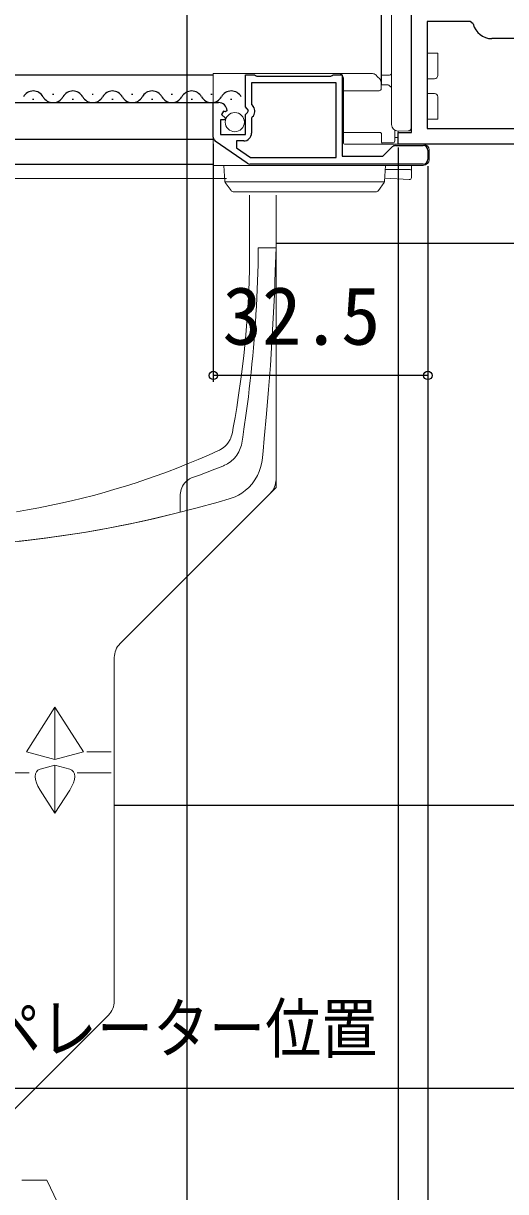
# Model space of a CAD drawing. Units: millimetres, scale not verified. Extents: x -525 to 525, y -783 to 779.
# Drawn here: x 322.5 to 395.5, y -688.6 to -511.7 of the extents above; entities that cross this region are included whole.
import ezdxf
from ezdxf.enums import TextEntityAlignment as Align

# ---------------------------------------------------------------- set-up
doc = ezdxf.new("R2010")
doc.units = ezdxf.units.MM
doc.header["$LTSCALE"] = 4
for name, color, linetype in [('0-3_YKK_11', 7, 'Continuous'), ('0-4_YKK_12', 2, 'Continuous'), ('0-7_YKK_D', 6, 'Continuous'), ('0-9_YSS_K', 3, 'Continuous')]:
    doc.layers.add(name, color=color, linetype=linetype)
doc.layers.add('0-5_YKK_13', color=4, linetype='Continuous', lineweight=18)
doc.styles.add('ＭＳ ゴシック', font='')
doc.styles.get('ＭＳ ゴシック').set_extended_font_data('MS Gothic')

msp = doc.modelspace()

# ---------------------------------------------------------------- linework, layer by layer
at = {"layer": '0-3_YKK_11'}
for p, q in [((356.36, -532.857), (351.54, -529.492)), ((378.831, -530.183), (383.041, -530.183)), ((383.741, -530.883), (383.741, -532.283)), ((383.041, -532.983), (356.761, -532.983))]:
    msp.add_line(p, q, dxfattribs=at)
for points in [[(426.441, -528.983), (426.441, -526.083), (420.441, -526.083), (420.441, -528.483), (422.041, -528.483), (422.041, -529.983), (407.241, -529.983), (407.241, -542.891), (407.491, -543.187), (407.741, -543.483), (407.741, -544.983), (405.241, -544.983), (405.241, -529.983), (379.241, -529.983), (379.241, -528.183), (381.241, -528.183), (381.241, -503.483), (384.541, -503.483)], [(390.622, -511.765), (390.136, -511.383), (383.641, -511.383), (383.641, -527.583)], [(383.641, -527.583), (405.241, -527.583), (405.241, -513.983), (393.441, -513.983)], [(353.34, -524.864), (353.089, -525.076), (352.77, -524.99), (352.5, -525.459), (353.077, -526.036), (352.974, -526.283), (352.341, -526.283), (352.341, -528.483), (356.141, -528.483), (356.141, -525.483), (356.441, -525.183), (356.594, -524.854), (356.141, -524.314), (356.141, -519.483), (357.468, -519.483), (357.641, -519.583), (357.814, -519.683), (369.068, -519.683), (369.241, -519.583), (369.414, -519.483), (370.741, -519.483), (370.741, -531.783), (376.941, -531.783), (378.336, -530.388)], [(356.855, -531.983), (369.841, -531.983), (369.841, -520.683), (357.041, -520.683), (357.041, -523.986), (357.283, -524.276)], [(351.241, -528.918), (351.241, -523.683), (352.045, -523.683)], [(357.148, -525.825), (357.041, -526.055), (357.041, -528.283)], [(355.841, -529.483), (354.741, -529.483), (354.741, -530.506), (356.855, -531.983)]]:
    msp.add_lwpolyline(points, dxfattribs=at)
for centre, radius, start, end in [((393.441, -511.083), 2.9, 193.60896, 269.99999), ((352.045, -524.983), 1.3, 5.2159, 90.00002), ((356.441, -524.983), 1.1, 310.00519, 40.00001), ((351.941, -528.918), 0.7, 180.00002, 235.08063), ((355.841, -528.283), 1.2, 270.00001, 359.99999), ((378.831, -530.883), 0.7, 89.99997, 134.99996), ((383.041, -530.883), 0.7, 0.00001, 89.99999), ((383.041, -532.283), 0.7, 270.00001, 359.99999), ((356.761, -532.283), 0.7, 235.08065, 270.00008)]:
    msp.add_arc(centre, radius, start, end, dxfattribs=at)
at = {"layer": '0-4_YKK_12'}
for p, q in [((376.741, -520.983), (376.741, -505.483)), ((210.741, -519.483), (351.241, -519.483)), ((210.741, -523.683), (351.241, -523.683)), ((323.862, -523.175), (324.062, -523.175)), ((326.862, -522.415), (327.062, -522.415)), ((329.862, -523.175), (330.062, -523.175)), ((332.862, -522.415), (333.062, -522.415)), ((335.862, -523.175), (336.062, -523.175)), ((338.862, -522.415), (339.062, -522.415)), ((341.862, -523.175), (342.062, -523.175)), ((344.862, -522.415), (345.062, -522.415)), ((347.862, -523.175), (348.062, -523.175)), ((350.862, -522.415), (351.062, -522.415)), ((353.862, -523.175), (354.062, -523.175)), ((351.241, -529.283), (210.741, -529.283)), ((210.741, -532.983), (351.241, -532.983)), ((360.741, -544.983), (405.841, -544.983))]:
    msp.add_line(p, q, dxfattribs=at)
for centre, start, end in [((323.962, -523.633), 29.20254, 150.79746), ((329.962, -523.633), 29.20254, 150.79746), ((335.962, -523.633), 29.20254, 150.79746), ((341.962, -523.633), 29.20254, 150.79746), ((347.962, -523.633), 29.20254, 150.79746), ((353.962, -523.633), 29.20254, 150.79746), ((326.962, -521.956), 209.20254, 330.79746), ((332.962, -521.956), 209.20254, 330.79746), ((338.962, -521.956), 209.20254, 330.79746), ((344.962, -521.956), 209.20254, 330.79746), ((350.962, -521.956), 209.20254, 330.79746)]:
    msp.add_arc(centre, 1.718, start, end, dxfattribs=at)
at = {"layer": '0-5_YKK_13'}
for p, q in [((378.241, -526.983), (378.241, -506.483)), ((385.241, -517.183), (385.241, -519.552)), ((351.241, -519.283), (351.241, -519.983)), ((354.346, -519.283), (351.241, -519.283)), ((351.241, -523.683), (351.241, -519.983)), ((354.346, -519.283), (355.336, -519.283)), ((355.336, -519.283), (370.241, -519.283)), ((375.357, -519.283), (370.241, -519.283)), ((370.941, -519.983), (370.941, -528.483)), ((376.135, -519.771), (375.852, -519.488)), ((376.454, -520.089), (376.135, -519.771)), ((376.741, -519.526), (377.946, -519.505)), ((383.641, -520.062), (384.745, -520.052)), ((370.941, -521.883), (376.367, -521.883)), ((376.667, -521.58), (376.659, -520.578)), ((377.63, -520.983), (376.662, -520.983)), ((378.241, -521.411), (377.825, -521.055)), ((351.241, -528.483), (351.241, -523.683)), ((383.641, -522.304), (384.745, -522.313)), ((385.241, -522.813), (385.241, -525.183)), ((385.241, -525.183), (385.241, -526.183)), ((385.241, -526.183), (383.641, -526.183)), ((351.241, -529.583), (351.241, -528.483)), ((376.428, -528.183), (370.941, -528.183)), ((370.941, -528.483), (370.941, -529.683)), ((376.738, -529.685), (376.728, -528.48)), ((378.723, -529.485), (378.738, -527.847)), ((380.745, -527.97), (379.241, -527.983)), ((379.241, -527.983), (379.241, -528.407)), ((379.241, -528.407), (379.241, -528.683)), ((379.241, -528.683), (379.241, -528.983)), ((351.241, -533.023), (351.241, -529.583)), ((371.241, -529.983), (383.041, -529.983)), ((376.755, -529.783), (378.423, -529.783)), ((379.241, -529.983), (379.241, -529.283)), ((383.941, -530.883), (383.941, -532.283)), ((351.241, -533.183), (351.241, -533.023)), ((356.722, -533.183), (351.241, -533.183)), ((383.041, -533.183), (356.722, -533.183)), ((377.304, -533.783), (380.941, -533.783)), ((381.241, -533.183), (381.241, -533.483)), ((381.241, -534.083), (381.241, -533.483)), ((381.241, -534.083), (381.241, -535.031)), ((353.249, -535.183), (243.741, -535.183)), ((243.741, -535.183), (353.249, -535.183)), ((377.174, -535.685), (353.007, -535.685)), ((353.046, -535.756), (353.057, -535.772)), ((353.057, -535.772), (353.936, -536.977)), ((376.246, -536.977), (377.124, -535.772)), ((377.124, -535.772), (377.136, -535.756)), ((380.922, -535.331), (377.223, -535.105)), ((354.34, -537.183), (354.744, -537.183)), ((356.741, -537.683), (356.741, -545.683)), ((360.741, -580.74), (360.741, -537.683)), ((360.741, -545.683), (360.741, -537.683)), ((360.741, -545.683), (360.741, -537.683)), ((360.741, -545.683), (358.052, -545.683)), ((359.862, -582.861), (337.119, -605.604)), ((346.241, -585.722), (346.241, -583.039)), ((336.241, -607.725), (336.241, -659.74)), ((327.241, -623.151), (327.241, -615.253)), ((327.241, -623.151), (322.915, -621.983)), ((331.566, -621.983), (327.241, -623.151)), ((335.741, -621.983), (332.066, -621.983)), ((324.989, -624.637), (327.241, -624.029)), ((281.126, -625.155), (323.356, -625.155)), ((330.626, -625.155), (335.741, -625.155)), ((316.719, -680.504), (335.362, -661.861)), ((326.04, -686.883), (322.243, -686.883)), ((336.338, -708.561), (326.04, -686.883))]:
    msp.add_line(p, q, dxfattribs=at)
for points in [[(381.241, -506.496), (381.241, -526.97), (381.241, -527.47)], [(383.641, -516.183), (385.241, -516.183), (385.241, -517.183)], [(378.728, -528.978), (379.241, -528.983), (379.241, -529.283)], [(377.193, -535.598), (377.341, -533.183), (376.343, -533.183), (353.839, -533.183), (352.841, -533.183), (352.988, -535.598)], [(354.744, -537.183), (375.438, -537.183), (375.842, -537.183)], [(345.869, -578.97), (347.422, -578.351), (348.964, -577.712), (350.494, -577.053), (352.012, -576.374), (352.196, -576.289), (352.352, -576.208), (352.599, -576.055), (352.808, -575.904), (352.99, -575.752), (353.297, -575.438), (353.556, -575.099), (353.778, -574.72), (353.877, -574.505), (353.967, -574.265), (354.05, -573.983), (354.122, -573.626), (354.261, -572.881), (354.53, -571.378), (354.786, -569.859), (355.028, -568.324), (355.469, -565.209), (355.85, -562.04), (356.167, -558.824), (356.417, -555.57), (356.597, -552.289), (356.705, -548.989), (356.741, -545.683)], [(358.052, -545.683), (358.037, -546.947), (358.013, -548.211), (357.982, -549.475), (357.942, -550.738), (357.894, -552.001), (357.837, -553.262), (357.773, -554.523), (357.7, -555.782), (357.62, -557.039), (357.531, -558.294), (357.435, -559.547), (357.33, -560.798), (357.218, -562.046), (357.099, -563.292), (356.972, -564.534), (356.837, -565.774), (356.695, -567.01), (356.546, -568.244), (356.226, -570.7), (355.879, -573.145), (355.695, -574.362), (355.601, -574.969), (355.55, -575.266), (355.489, -575.539), (355.415, -575.799), (355.327, -576.056), (355.223, -576.31), (355.102, -576.563), (354.962, -576.812), (354.804, -577.055), (354.63, -577.288), (354.441, -577.507), (354.242, -577.71), (354.037, -577.895), (353.826, -578.063), (353.611, -578.217), (353.391, -578.357), (353.165, -578.486), (352.929, -578.606)], [(359.309, -570.824), (359.616, -567.142), (359.886, -563.504), (360.122, -559.9), (360.324, -556.323), (360.494, -552.766), (360.633, -549.222), (360.741, -545.683)], [(321.514, -590.148), (324.907, -589.75), (328.298, -589.286), (331.687, -588.758), (335.074, -588.163), (338.459, -587.502), (341.84, -586.773), (345.219, -585.977), (348.594, -585.112), (351.966, -584.178), (353.65, -583.685), (354.083, -583.543), (354.544, -583.356), (355.033, -583.114), (355.547, -582.805), (356.076, -582.418), (356.603, -581.948), (357.102, -581.4), (357.545, -580.796), (357.911, -580.168), (358.193, -579.546), (358.398, -578.953), (358.538, -578.398), (358.625, -577.884), (358.678, -577.403), (358.776, -576.451), (358.964, -574.56), (359.309, -570.824)], [(321.425, -585.639), (323.107, -585.355), (324.784, -585.047), (326.455, -584.715), (328.118, -584.36), (329.775, -583.982), (331.425, -583.58), (333.066, -583.156), (334.699, -582.709), (336.324, -582.24), (337.939, -581.749), (339.546, -581.236), (341.142, -580.701), (342.728, -580.145), (344.304, -579.568), (345.869, -578.97)], [(352.929, -578.606), (352.801, -578.665), (352.664, -578.723), (351.491, -579.188), (350.312, -579.642), (349.129, -580.085), (347.941, -580.518)], [(346.241, -583.039), (346.255, -582.785), (346.297, -582.531), (346.366, -582.276), (346.462, -582.02), (346.585, -581.768), (346.734, -581.521), (346.912, -581.282), (347.121, -581.053), (347.363, -580.842), (347.636, -580.659), (347.941, -580.518)], [(360.741, -580.74), (360.741, -581.983), (359.862, -582.861)], [(317.581, -590.523), (320.398, -590.259), (323.214, -589.951), (326.028, -589.598), (327.435, -589.405), (328.842, -589.201), (330.248, -588.985), (331.654, -588.758), (333.06, -588.519), (334.465, -588.27), (335.869, -588.008), (337.274, -587.736), (338.677, -587.451), (340.081, -587.155)], [(321.732, -590.124), (323.778, -589.889), (325.825, -589.631), (327.87, -589.348), (329.915, -589.042), (331.959, -588.712), (334.002, -588.358), (336.044, -587.98), (338.086, -587.578), (340.126, -587.151), (342.165, -586.7), (344.204, -586.223), (346.241, -585.722)], [(331.566, -621.983), (327.241, -615.253), (322.915, -621.983)], [(327.241, -631.291), (327.241, -624.029), (329.492, -624.637)], [(324.989, -627.789), (327.241, -631.291), (329.492, -627.789)]]:
    msp.add_lwpolyline(points, dxfattribs=at)
msp.add_circle((354.491, -526.634), 1.45, dxfattribs=at)
for centre, radius, start, end in [((370.241, -519.983), 0.7, 0, 90), ((375.357, -519.983), 0.7, 45, 90), ((375.959, -520.584), 0.7, 0.5, 45), ((377.941, -519.205), 0.3, 271, 0), ((384.741, -519.552), 0.5, 270.5, 0), ((376.367, -521.583), 0.3, 270, 0.5), ((377.63, -521.283), 0.3, 49.39871, 90), ((384.741, -522.813), 0.5, 0, 89.5), ((379.241, -526.983), 1, 180, 270), ((376.428, -528.483), 0.3, 0.5, 90), ((376.428, -528.483), 0.3, 0.5, 90), ((380.741, -527.47), 0.5, 270.5, 0), ((371.241, -529.683), 0.3, 180, 270), ((377.038, -529.683), 0.3, 180.5, 270), ((378.423, -529.483), 0.3, 270, 359.5), ((383.041, -530.883), 0.9, 0, 90), ((383.041, -532.283), 0.9, 270, 0), ((380.941, -534.083), 0.3, 0, 90), ((353.288, -535.58), 0.3, 183.5, 216.09486), ((376.894, -535.58), 0.3, 323.90514, 356.5), ((380.941, -535.031), 0.3, 266.5, 0), ((354.34, -536.683), 0.5, 216.09486, 270), ((375.842, -536.683), 0.5, 270, 323.90514), ((357.741, -580.74), 3, 315, 0), ((339.241, -607.725), 3, 135, 180), ((333.241, -659.74), 3, 315, 0)]:
    msp.add_arc(centre, radius, start, end, dxfattribs=at)
for centre, major_axis, start_param, end_param in [((327.441, -627.789), (2.9, -2.9), 2.8797933, 4.2760567), ((327.041, -627.789), (2.9, 2.9), 5.1487213, 6.5449847)]:
    msp.add_ellipse(centre, major_axis=major_axis, ratio=0.466308, start_param=start_param, end_param=end_param, dxfattribs=at)
at = {"layer": '0-7_YKK_D'}
for p, q in [((347.241, -499.483), (347.241, -733.992)), ((351.241, -529.918), (351.241, -565.983)), ((379.241, -530.483), (379.241, -713.992)), ((379.241, -530.483), (379.241, -733.992)), ((379.241, -530.533), (379.241, -733.992)), ((383.741, -533.283), (383.741, -693.992)), ((383.741, -533.283), (383.741, -565.983)), ((383.741, -533.283), (383.741, -693.992)), ((383.741, -564.983), (351.241, -564.983)), ((405.241, -672.992), (302.241, -672.992))]:
    msp.add_line(p, q, dxfattribs=at)
for centre in [(351.241, -564.983), (383.741, -564.983)]:
    msp.add_circle(centre, 0.637, dxfattribs=at)
at = {"layer": '0-9_YSS_K'}
msp.add_line((336.241, -630.095), (405.241, -630.095), dxfattribs=at)

# ---------------------------------------------------------------- texts
at = {"layer": '0-7_YKK_D', "style": 'ＭＳ ゴシック'}
msp.add_text('32.5', height=8.798, dxfattribs=at).set_placement((352.627, -562.983), align=Align.BOTTOM_LEFT)
at = {"layer": '0-7_YKK_D', "style": 'ＭＳ ゴシック', "width": 0.85}
msp.add_text('オペレーター位置', height=7.331, dxfattribs=at).set_placement((308.102, -669.742), align=Align.BOTTOM_LEFT)

doc.saveas('drawing.dxf')
